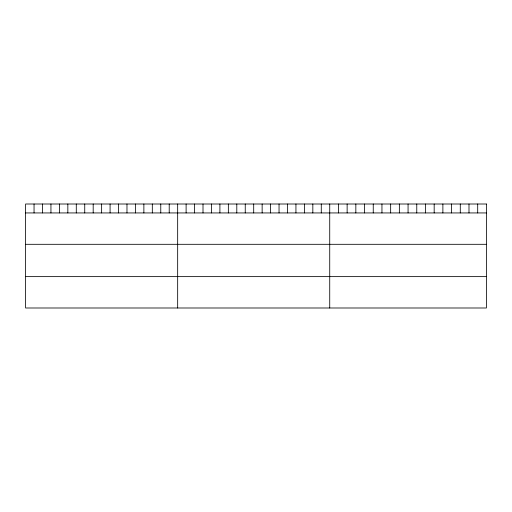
<?xml version="1.0" encoding="UTF-8"?>
<svg xmlns="http://www.w3.org/2000/svg" width="512" height="512" viewBox="0 0 512 512"><rect width="100%" height="100%" fill="white"/><g stroke="black" fill="none" stroke-linecap="round" stroke-linejoin="round"><path stroke-width="0.77" d="M25.6 212.941L486.4 212.941M25.6 244.307L486.4 244.307M25.6 276.627L486.4 276.627M477.696 204.006L477.696 212.941M468.992 204.006L468.992 212.941M460.288 204.006L460.288 212.941M451.584 204.006L451.584 212.941M442.88 204.006L442.88 212.941M434.176 204.006L434.176 212.941M425.472 204.006L425.472 212.941M416.768 204.006L416.768 212.941M408.064 204.006L408.064 212.941M399.36 204.006L399.36 212.941M390.656 204.006L390.656 212.941M381.952 204.006L381.952 212.941M373.248 204.006L373.248 212.941M364.544 204.006L364.544 212.941M355.84 204.006L355.84 212.941M347.136 204.006L347.136 212.941M338.432 204.006L338.432 212.941M329.728 204.006L329.728 307.994M321.28 204.006L321.28 212.941M312.832 204.006L312.832 212.941M304.384 204.006L304.384 212.941M295.936 204.006L295.936 212.941M287.488 204.006L287.488 212.941M279.04 204.006L279.04 212.941M270.592 204.006L270.592 212.941M262.144 204.006L262.144 212.941M253.696 204.006L253.696 212.941M245.248 204.006L245.248 212.941M236.8 204.006L236.8 212.941M228.352 204.006L228.352 212.941M219.904 204.006L219.904 212.941M211.456 204.006L211.456 212.941M203.008 204.006L203.008 212.941M194.56 204.006L194.56 212.941M186.112 204.006L186.112 212.941M177.664 204.006L177.664 307.994M169.216 204.006L169.216 212.941M160.768 204.006L160.768 212.941M152.32 204.006L152.32 212.941M143.872 204.006L143.872 212.941M135.424 204.006L135.424 212.941M126.976 204.006L126.976 212.941M118.528 204.006L118.528 212.941M110.08 204.006L110.08 212.941M101.632 204.006L101.632 212.941M93.184 204.006L93.184 212.941M84.736 204.006L84.736 212.941M76.288 204.006L76.288 212.941M67.84 204.006L67.84 212.941M59.392 204.006L59.392 212.941M50.944 204.006L50.944 212.941M42.496 204.006L42.496 212.941M34.048 204.006L34.048 212.941M486.4 204.006L25.6 204.006L25.6 307.994L486.4 307.994L486.4 204.006"/></g></svg>
